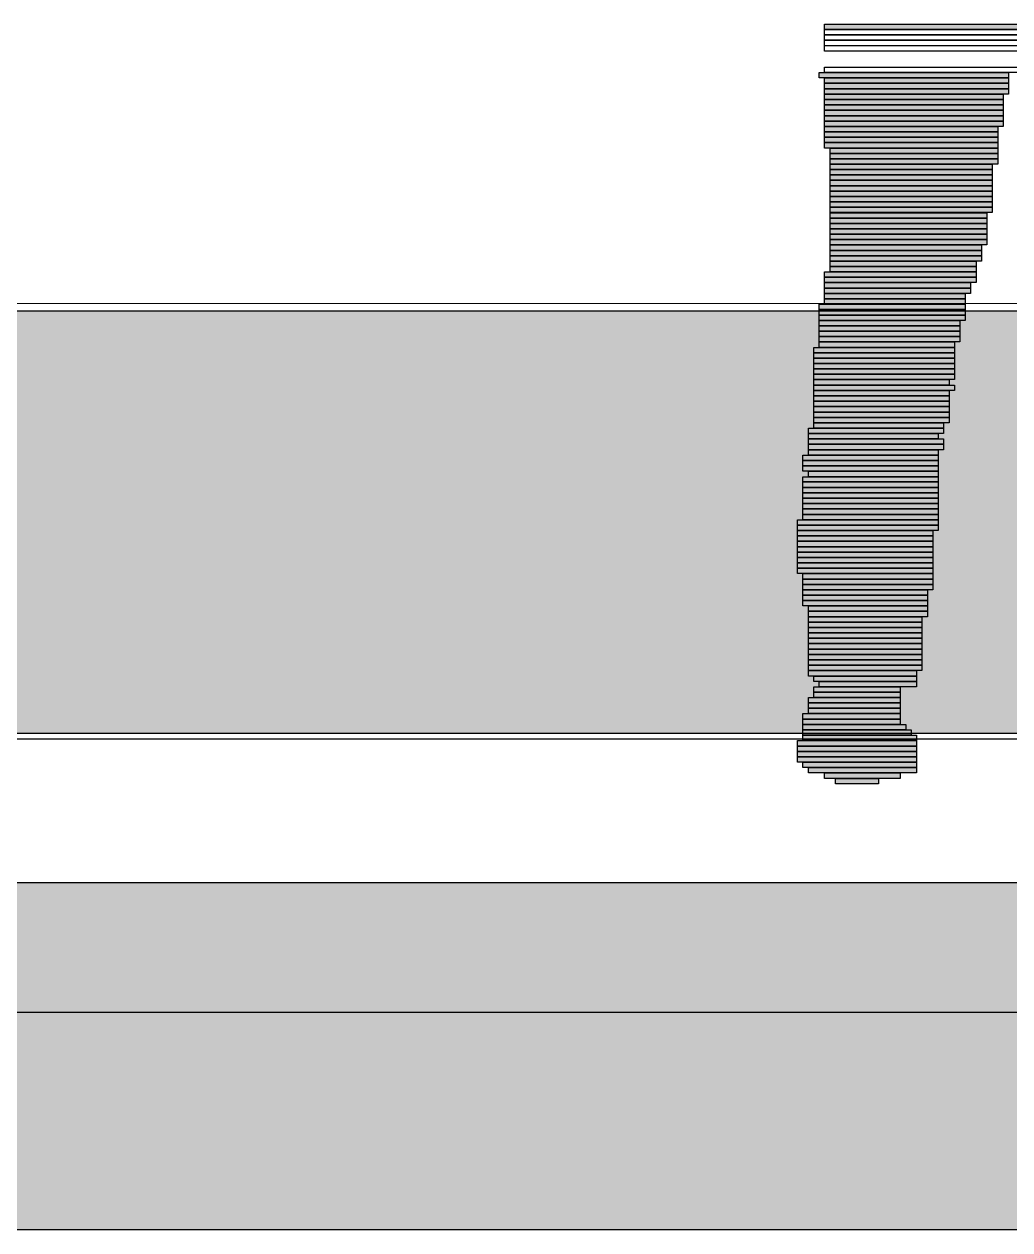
# Model space of a CAD drawing. Header units: millimetres. Extents: x 3716 to 41668, y 402 to 28530.
# Drawn here: x 19737 to 20884, y 3203 to 4606 of the extents above; entities that cross this region are included whole.
import ezdxf

# ---------------------------------------------------------------- set-up
doc = ezdxf.new("R2010")
doc.units = ezdxf.units.MM
doc.header["$LTSCALE"] = 50
for name, color, linetype in [('00_Wand_Bestand', 7, 'Continuous'), ('02_Grundstuecksgrenze', 8, 'Continuous'), ('05_Linien_stark', 7, 'Continuous'), ('06_Linien_fein', 3, 'Continuous')]:
    doc.layers.add(name, color=color, linetype=linetype)

msp = doc.modelspace()

# ---------------------------------------------------------------- hatches: boundary and pattern name
at = {"layer": '00_Wand_Bestand'}
for points in [[(20668.6, 4606.3), (21121.8, 4606.3), (21121.8, 4600), (20668.6, 4600)], [(20668.6, 4606.3), (21121.8, 4606.3), (21121.8, 4600), (20668.6, 4600)], [(20662.3, 4549.9), (20882.6, 4549.9), (20882.6, 4543.6), (20662.3, 4543.6)], [(20662.3, 4549.9), (20882.6, 4549.9), (20882.6, 4543.6), (20662.3, 4543.6)], [(20668.6, 4543.6), (20882.6, 4543.6), (20882.6, 4537.4), (20668.6, 4537.4)], [(20668.6, 4543.6), (20882.6, 4543.6), (20882.6, 4537.4), (20668.6, 4537.4)], [(20668.6, 4537.4), (20882.6, 4537.4), (20882.6, 4531.1), (20668.6, 4531.1)], [(20668.6, 4537.4), (20882.6, 4537.4), (20882.6, 4531.1), (20668.6, 4531.1)], [(20668.6, 4531.1), (20882.6, 4531.1), (20882.6, 4524.8), (20668.6, 4524.8)], [(20668.6, 4531.1), (20882.6, 4531.1), (20882.6, 4524.8), (20668.6, 4524.8)], [(20668.6, 4524.8), (20876.3, 4524.8), (20876.3, 4518.5), (20668.6, 4518.5)], [(20668.6, 4524.8), (20876.3, 4524.8), (20876.3, 4518.5), (20668.6, 4518.5)], [(20668.6, 4518.5), (20876.3, 4518.5), (20876.3, 4512.2), (20668.6, 4512.2)], [(20668.6, 4518.5), (20876.3, 4518.5), (20876.3, 4512.2), (20668.6, 4512.2)], [(20668.6, 4512.2), (20876.3, 4512.2), (20876.3, 4506), (20668.6, 4506)], [(20668.6, 4512.2), (20876.3, 4512.2), (20876.3, 4506), (20668.6, 4506)], [(20668.6, 4506), (20876.3, 4506), (20876.3, 4499.7), (20668.6, 4499.7)], [(20668.6, 4506), (20876.3, 4506), (20876.3, 4499.7), (20668.6, 4499.7)], [(20668.6, 4499.7), (20876.3, 4499.7), (20876.3, 4493.5), (20668.6, 4493.5)], [(20668.6, 4499.7), (20876.3, 4499.7), (20876.3, 4493.5), (20668.6, 4493.5)], [(20668.6, 4493.5), (20876.3, 4493.5), (20876.3, 4487.2), (20668.6, 4487.2)], [(20668.6, 4493.5), (20876.3, 4493.5), (20876.3, 4487.2), (20668.6, 4487.2)], [(20668.6, 4487.2), (20870, 4487.2), (20870, 4480.9), (20668.6, 4480.9)], [(20668.6, 4487.2), (20870, 4487.2), (20870, 4480.9), (20668.6, 4480.9)], [(20668.6, 4480.9), (20870, 4480.9), (20870, 4474.6), (20668.6, 4474.6)], [(20668.6, 4480.9), (20870, 4480.9), (20870, 4474.6), (20668.6, 4474.6)], [(20668.6, 4474.6), (20870, 4474.6), (20870, 4468.4), (20668.6, 4468.4)], [(20668.6, 4474.6), (20870, 4474.6), (20870, 4468.4), (20668.6, 4468.4)], [(20668.6, 4468.4), (20870, 4468.4), (20870, 4462.1), (20668.6, 4462.1)], [(20668.6, 4468.4), (20870, 4468.4), (20870, 4462.1), (20668.6, 4462.1)], [(20674.9, 4462.1), (20870, 4462.1), (20870, 4455.8), (20674.9, 4455.8)], [(20674.9, 4462.1), (20870, 4462.1), (20870, 4455.8), (20674.9, 4455.8)], [(20674.9, 4455.8), (20870, 4455.8), (20870, 4449.5), (20674.9, 4449.5)], [(20674.9, 4455.8), (20870, 4455.8), (20870, 4449.5), (20674.9, 4449.5)], [(20674.9, 4449.6), (20870, 4449.6), (20870, 4443.3), (20674.9, 4443.3)], [(20674.9, 4449.6), (20870, 4449.6), (20870, 4443.3), (20674.9, 4443.3)], [(20674.9, 4443.3), (20863.7, 4443.3), (20863.7, 4437), (20674.9, 4437)], [(20674.9, 4443.3), (20863.7, 4443.3), (20863.7, 4437), (20674.9, 4437)], [(20674.9, 4437), (20863.7, 4437), (20863.7, 4430.7), (20674.9, 4430.7)], [(20674.9, 4437), (20863.7, 4437), (20863.7, 4430.7), (20674.9, 4430.7)], [(20674.9, 4430.8), (20863.7, 4430.8), (20863.7, 4424.5), (20674.9, 4424.5)], [(20674.9, 4430.8), (20863.7, 4430.8), (20863.7, 4424.5), (20674.9, 4424.5)], [(20674.9, 4424.5), (20863.7, 4424.5), (20863.7, 4418.2), (20674.9, 4418.2)], [(20674.9, 4424.5), (20863.7, 4424.5), (20863.7, 4418.2), (20674.9, 4418.2)], [(20674.9, 4418.2), (20863.7, 4418.2), (20863.7, 4411.9), (20674.9, 4411.9)], [(20674.9, 4418.2), (20863.7, 4418.2), (20863.7, 4411.9), (20674.9, 4411.9)], [(20674.9, 4411.9), (20863.7, 4411.9), (20863.7, 4405.7), (20674.9, 4405.7)], [(20674.9, 4411.9), (20863.7, 4411.9), (20863.7, 4405.7), (20674.9, 4405.7)], [(20674.9, 4405.7), (20863.7, 4405.7), (20863.7, 4399.4), (20674.9, 4399.4)], [(20674.9, 4405.7), (20863.7, 4405.7), (20863.7, 4399.4), (20674.9, 4399.4)], [(20674.9, 4399.4), (20863.7, 4399.4), (20863.7, 4393.1), (20674.9, 4393.1)], [(20674.9, 4399.4), (20863.7, 4399.4), (20863.7, 4393.1), (20674.9, 4393.1)], [(20674.9, 4393.1), (20863.7, 4393.1), (20863.7, 4386.9), (20674.9, 4386.9)], [(20674.9, 4393.1), (20863.7, 4393.1), (20863.7, 4386.9), (20674.9, 4386.9)], [(20674.9, 4386.8), (20857.4, 4386.8), (20857.4, 4380.6), (20674.9, 4380.6)], [(20674.9, 4386.8), (20857.4, 4386.8), (20857.4, 4380.6), (20674.9, 4380.6)], [(20674.9, 4380.6), (20857.4, 4380.6), (20857.4, 4374.3), (20674.9, 4374.3)], [(20674.9, 4380.6), (20857.4, 4380.6), (20857.4, 4374.3), (20674.9, 4374.3)], [(20674.9, 4374.3), (20857.4, 4374.3), (20857.4, 4368.1), (20674.9, 4368.1)], [(20674.9, 4374.3), (20857.4, 4374.3), (20857.4, 4368.1), (20674.9, 4368.1)], [(20674.9, 4368.1), (20857.4, 4368.1), (20857.4, 4361.8), (20674.9, 4361.8)], [(20674.9, 4368.1), (20857.4, 4368.1), (20857.4, 4361.8), (20674.9, 4361.8)], [(20674.9, 4361.8), (20857.4, 4361.8), (20857.4, 4355.5), (20674.9, 4355.5)], [(20674.9, 4361.8), (20857.4, 4361.8), (20857.4, 4355.5), (20674.9, 4355.5)], [(20674.9, 4355.5), (20857.4, 4355.5), (20857.4, 4349.3), (20674.9, 4349.3)], [(20674.9, 4355.5), (20857.4, 4355.5), (20857.4, 4349.3), (20674.9, 4349.3)], [(20674.9, 4349.3), (20851.1, 4349.3), (20851.1, 4343), (20674.9, 4343)], [(20674.9, 4349.3), (20851.1, 4349.3), (20851.1, 4343), (20674.9, 4343)], [(20674.9, 4342.9), (20851.1, 4342.9), (20851.1, 4336.7), (20674.9, 4336.7)], [(20674.9, 4342.9), (20851.1, 4342.9), (20851.1, 4336.7), (20674.9, 4336.7)], [(20674.9, 4336.7), (20851.1, 4336.7), (20851.1, 4330.4), (20674.9, 4330.4)], [(20674.9, 4336.7), (20851.1, 4336.7), (20851.1, 4330.4), (20674.9, 4330.4)], [(20674.9, 4330.4), (20844.8, 4330.4), (20844.8, 4324.2), (20674.9, 4324.2)], [(20674.9, 4330.4), (20844.8, 4330.4), (20844.8, 4324.2), (20674.9, 4324.2)], [(20674.9, 4324.2), (20844.8, 4324.2), (20844.8, 4317.9), (20674.9, 4317.9)], [(20674.9, 4324.2), (20844.8, 4324.2), (20844.8, 4317.9), (20674.9, 4317.9)], [(20668.6, 4317.9), (20844.8, 4317.9), (20844.8, 4311.6), (20668.6, 4311.6)], [(20668.6, 4317.9), (20844.8, 4317.9), (20844.8, 4311.6), (20668.6, 4311.6)], [(20668.6, 4311.6), (20844.8, 4311.6), (20844.8, 4305.4), (20668.6, 4305.4)], [(20668.6, 4311.6), (20844.8, 4311.6), (20844.8, 4305.4), (20668.6, 4305.4)], [(20668.6, 4305.4), (20838.5, 4305.4), (20838.5, 4299.1), (20668.6, 4299.1)], [(20668.6, 4305.4), (20838.5, 4305.4), (20838.5, 4299.1), (20668.6, 4299.1)], [(20668.6, 4299.1), (20838.5, 4299.1), (20838.5, 4292.8), (20668.6, 4292.8)], [(20668.6, 4299.1), (20838.5, 4299.1), (20838.5, 4292.8), (20668.6, 4292.8)], [(20662.3, 4280.3), (20832.2, 4280.3), (20832.2, 4274), (20662.3, 4274)], [(20662.3, 4280.3), (20832.2, 4280.3), (20832.2, 4274), (20662.3, 4274)], [(20668.6, 4292.8), (20832.2, 4292.8), (20832.2, 4286.5), (20668.6, 4286.5)], [(20668.6, 4292.8), (20832.2, 4292.8), (20832.2, 4286.5), (20668.6, 4286.5)], [(20668.6, 4286.5), (20832.2, 4286.5), (20832.2, 4280.3), (20668.6, 4280.3)], [(20668.6, 4286.5), (20832.2, 4286.5), (20832.2, 4280.3), (20668.6, 4280.3)], [(20662.3, 4274), (20832.2, 4274), (20832.2, 4267.7), (20662.3, 4267.7)], [(20662.3, 4274), (20832.2, 4274), (20832.2, 4267.7), (20662.3, 4267.7)], [(20662.3, 4267.7), (20832.2, 4267.7), (20832.2, 4261.5), (20662.3, 4261.5)], [(20662.3, 4267.7), (20832.2, 4267.7), (20832.2, 4261.5), (20662.3, 4261.5)], [(20662.3, 4261.5), (20826, 4261.5), (20826, 4255.2), (20662.3, 4255.2)], [(20662.3, 4261.5), (20826, 4261.5), (20826, 4255.2), (20662.3, 4255.2)], [(20662.3, 4255.2), (20826, 4255.2), (20826, 4248.9), (20662.3, 4248.9)], [(20662.3, 4255.2), (20826, 4255.2), (20826, 4248.9), (20662.3, 4248.9)], [(20662.3, 4248.9), (20826, 4248.9), (20826, 4242.6), (20662.3, 4242.6)], [(20662.3, 4248.9), (20826, 4248.9), (20826, 4242.6), (20662.3, 4242.6)], [(20662.3, 4242.7), (20826, 4242.7), (20826, 4236.4), (20662.3, 4236.4)], [(20662.3, 4242.7), (20826, 4242.7), (20826, 4236.4), (20662.3, 4236.4)], [(20656, 4230.1), (20819.6, 4230.1), (20819.6, 4223.8), (20656, 4223.8)], [(20656, 4230.1), (20819.6, 4230.1), (20819.6, 4223.8), (20656, 4223.8)], [(20662.3, 4236.4), (20819.6, 4236.4), (20819.6, 4230.1), (20662.3, 4230.1)], [(20662.3, 4236.4), (20819.6, 4236.4), (20819.6, 4230.1), (20662.3, 4230.1)], [(20656, 4223.8), (20819.6, 4223.8), (20819.6, 4217.6), (20656, 4217.6)], [(20656, 4223.8), (20819.6, 4223.8), (20819.6, 4217.6), (20656, 4217.6)], [(20656, 4217.6), (20819.6, 4217.6), (20819.6, 4211.3), (20656, 4211.3)], [(20656, 4217.6), (20819.6, 4217.6), (20819.6, 4211.3), (20656, 4211.3)], [(20656, 4211.3), (20819.6, 4211.3), (20819.6, 4205), (20656, 4205)], [(20656, 4211.3), (20819.6, 4211.3), (20819.6, 4205), (20656, 4205)], [(20656, 4205), (20819.6, 4205), (20819.6, 4198.8), (20656, 4198.8)], [(20656, 4205), (20819.6, 4205), (20819.6, 4198.8), (20656, 4198.8)], [(20656, 4198.8), (20819.6, 4198.8), (20819.6, 4192.5), (20656, 4192.5)], [(20656, 4198.8), (20819.6, 4198.8), (20819.6, 4192.5), (20656, 4192.5)], [(20656, 4192.5), (20813.4, 4192.5), (20813.4, 4186.2), (20656, 4186.2)], [(20656, 4192.5), (20813.4, 4192.5), (20813.4, 4186.2), (20656, 4186.2)], [(20656, 4186.2), (20819.6, 4186.2), (20819.6, 4180), (20656, 4180)], [(20656, 4186.2), (20819.6, 4186.2), (20819.6, 4180), (20656, 4180)], [(20656, 4180), (20813.4, 4180), (20813.4, 4173.7), (20656, 4173.7)], [(20656, 4180), (20813.4, 4180), (20813.4, 4173.7), (20656, 4173.7)], [(20656, 4173.7), (20813.4, 4173.7), (20813.4, 4167.4), (20656, 4167.4)], [(20656, 4173.7), (20813.4, 4173.7), (20813.4, 4167.4), (20656, 4167.4)], [(20656, 4167.4), (20813.4, 4167.4), (20813.4, 4161.2), (20656, 4161.2)], [(20656, 4167.4), (20813.4, 4167.4), (20813.4, 4161.2), (20656, 4161.2)], [(20656, 4161.1), (20813.4, 4161.1), (20813.4, 4154.8), (20656, 4154.8)], [(20656, 4161.1), (20813.4, 4161.1), (20813.4, 4154.8), (20656, 4154.8)], [(20656, 4154.8), (20813.4, 4154.8), (20813.4, 4148.6), (20656, 4148.6)], [(20656, 4154.8), (20813.4, 4154.8), (20813.4, 4148.6), (20656, 4148.6)], [(20656, 4148.6), (20813.4, 4148.6), (20813.4, 4142.3), (20656, 4142.3)], [(20656, 4148.6), (20813.4, 4148.6), (20813.4, 4142.3), (20656, 4142.3)], [(20656, 4142.3), (20807.1, 4142.3), (20807.1, 4136.1), (20656, 4136.1)], [(20656, 4142.3), (20807.1, 4142.3), (20807.1, 4136.1), (20656, 4136.1)], [(20649.7, 4136.1), (20807.1, 4136.1), (20807.1, 4129.8), (20649.7, 4129.8)], [(20649.7, 4136.1), (20807.1, 4136.1), (20807.1, 4129.8), (20649.7, 4129.8)], [(20649.7, 4129.8), (20800.8, 4129.8), (20800.8, 4123.5), (20649.7, 4123.5)], [(20649.7, 4129.8), (20800.8, 4129.8), (20800.8, 4123.5), (20649.7, 4123.5)], [(20649.7, 4123.5), (20807.1, 4123.5), (20807.1, 4117.3), (20649.7, 4117.3)], [(20649.7, 4123.5), (20807.1, 4123.5), (20807.1, 4117.3), (20649.7, 4117.3)], [(20649.7, 4117.3), (20807.1, 4117.3), (20807.1, 4111), (20649.7, 4111)], [(20649.7, 4117.3), (20807.1, 4117.3), (20807.1, 4111), (20649.7, 4111)], [(20643.4, 4104.7), (20800.8, 4104.7), (20800.8, 4098.4), (20643.4, 4098.4)], [(20643.4, 4104.7), (20800.8, 4104.7), (20800.8, 4098.4), (20643.4, 4098.4)], [(20643.4, 4098.4), (20800.8, 4098.4), (20800.8, 4092.2), (20643.4, 4092.2)], [(20643.4, 4098.4), (20800.8, 4098.4), (20800.8, 4092.2), (20643.4, 4092.2)], [(20649.7, 4111), (20800.8, 4111), (20800.8, 4104.7), (20649.7, 4104.7)], [(20649.7, 4111), (20800.8, 4111), (20800.8, 4104.7), (20649.7, 4104.7)], [(20643.4, 4092.2), (20800.8, 4092.2), (20800.8, 4085.9), (20643.4, 4085.9)], [(20643.4, 4092.2), (20800.8, 4092.2), (20800.8, 4085.9), (20643.4, 4085.9)], [(20649.7, 4085.9), (20800.8, 4085.9), (20800.8, 4079.6), (20649.7, 4079.6)], [(20649.7, 4085.9), (20800.8, 4085.9), (20800.8, 4079.6), (20649.7, 4079.6)], [(20643.4, 4079.6), (20800.8, 4079.6), (20800.8, 4073.4), (20643.4, 4073.4)], [(20643.4, 4079.6), (20800.8, 4079.6), (20800.8, 4073.4), (20643.4, 4073.4)], [(20643.4, 4073.4), (20800.8, 4073.4), (20800.8, 4067.1), (20643.4, 4067.1)], [(20643.4, 4073.4), (20800.8, 4073.4), (20800.8, 4067.1), (20643.4, 4067.1)], [(20643.4, 4067.1), (20800.8, 4067.1), (20800.8, 4060.8), (20643.4, 4060.8)], [(20643.4, 4067.1), (20800.8, 4067.1), (20800.8, 4060.8), (20643.4, 4060.8)], [(20643.4, 4060.8), (20800.8, 4060.8), (20800.8, 4054.5), (20643.4, 4054.5)], [(20643.4, 4060.8), (20800.8, 4060.8), (20800.8, 4054.5), (20643.4, 4054.5)], [(20643.4, 4054.6), (20800.8, 4054.6), (20800.8, 4048.3), (20643.4, 4048.3)], [(20643.4, 4054.6), (20800.8, 4054.6), (20800.8, 4048.3), (20643.4, 4048.3)], [(20643.4, 4048.3), (20800.8, 4048.3), (20800.8, 4042), (20643.4, 4042)], [(20643.4, 4048.3), (20800.8, 4048.3), (20800.8, 4042), (20643.4, 4042)], [(20643.4, 4042), (20800.8, 4042), (20800.8, 4035.7), (20643.4, 4035.7)], [(20643.4, 4042), (20800.8, 4042), (20800.8, 4035.7), (20643.4, 4035.7)], [(20637.1, 4029.5), (20800.8, 4029.5), (20800.8, 4023.2), (20637.1, 4023.2)], [(20637.1, 4029.5), (20800.8, 4029.5), (20800.8, 4023.2), (20637.1, 4023.2)], [(20643.4, 4035.7), (20800.8, 4035.7), (20800.8, 4029.5), (20643.4, 4029.5)], [(20643.4, 4035.7), (20800.8, 4035.7), (20800.8, 4029.5), (20643.4, 4029.5)], [(20637.1, 4023.2), (20800.8, 4023.2), (20800.8, 4016.9), (20637.1, 4016.9)], [(20637.1, 4023.2), (20800.8, 4023.2), (20800.8, 4016.9), (20637.1, 4016.9)], [(20637.1, 4016.9), (20794.4, 4016.9), (20794.4, 4010.7), (20637.1, 4010.7)], [(20637.1, 4016.9), (20794.4, 4016.9), (20794.4, 4010.7), (20637.1, 4010.7)], [(20637.1, 4010.7), (20794.4, 4010.7), (20794.4, 4004.4), (20637.1, 4004.4)], [(20637.1, 4010.7), (20794.4, 4010.7), (20794.4, 4004.4), (20637.1, 4004.4)], [(20637.1, 4004.4), (20794.4, 4004.4), (20794.4, 3998.1), (20637.1, 3998.1)], [(20637.1, 4004.4), (20794.4, 4004.4), (20794.4, 3998.1), (20637.1, 3998.1)], [(20637.1, 3998.1), (20794.4, 3998.1), (20794.4, 3991.9), (20637.1, 3991.9)], [(20637.1, 3998.1), (20794.4, 3998.1), (20794.4, 3991.9), (20637.1, 3991.9)], [(20637.1, 3991.9), (20794.4, 3991.9), (20794.4, 3985.6), (20637.1, 3985.6)], [(20637.1, 3991.9), (20794.4, 3991.9), (20794.4, 3985.6), (20637.1, 3985.6)], [(20637.1, 3985.6), (20794.4, 3985.6), (20794.4, 3979.3), (20637.1, 3979.3)], [(20637.1, 3985.6), (20794.4, 3985.6), (20794.4, 3979.3), (20637.1, 3979.3)], [(20637.1, 3979.3), (20794.4, 3979.3), (20794.4, 3973.1), (20637.1, 3973.1)], [(20637.1, 3979.3), (20794.4, 3979.3), (20794.4, 3973.1), (20637.1, 3973.1)], [(20637.1, 3973), (20794.4, 3973), (20794.4, 3966.8), (20637.1, 3966.8)], [(20637.1, 3973), (20794.4, 3973), (20794.4, 3966.8), (20637.1, 3966.8)], [(20643.4, 3966.8), (20794.4, 3966.8), (20794.4, 3960.5), (20643.4, 3960.5)], [(20643.4, 3966.8), (20794.4, 3966.8), (20794.4, 3960.5), (20643.4, 3960.5)], [(20643.4, 3960.5), (20794.4, 3960.5), (20794.4, 3954.2), (20643.4, 3954.2)], [(20643.4, 3960.5), (20794.4, 3960.5), (20794.4, 3954.2), (20643.4, 3954.2)], [(20643.4, 3954.2), (20794.4, 3954.2), (20794.4, 3948), (20643.4, 3948)], [(20643.4, 3954.2), (20794.4, 3954.2), (20794.4, 3948), (20643.4, 3948)], [(20643.4, 3948), (20788.2, 3948), (20788.2, 3941.7), (20643.4, 3941.7)], [(20643.4, 3948), (20788.2, 3948), (20788.2, 3941.7), (20643.4, 3941.7)], [(20643.4, 3941.7), (20788.2, 3941.7), (20788.2, 3935.4), (20643.4, 3935.4)], [(20643.4, 3941.7), (20788.2, 3941.7), (20788.2, 3935.4), (20643.4, 3935.4)], [(20643.4, 3935.5), (20788.2, 3935.5), (20788.2, 3929.2), (20643.4, 3929.2)], [(20643.4, 3935.5), (20788.2, 3935.5), (20788.2, 3929.2), (20643.4, 3929.2)], [(20649.7, 3929.1), (20788.2, 3929.1), (20788.2, 3922.9), (20649.7, 3922.9)], [(20649.7, 3929.1), (20788.2, 3929.1), (20788.2, 3922.9), (20649.7, 3922.9)], [(20649.7, 3922.9), (20788.2, 3922.9), (20788.2, 3916.6), (20649.7, 3916.6)], [(20649.7, 3922.9), (20788.2, 3922.9), (20788.2, 3916.6), (20649.7, 3916.6)], [(20649.7, 3916.6), (20781.9, 3916.6), (20781.9, 3910.3), (20649.7, 3910.3)], [(20649.7, 3916.6), (20781.9, 3916.6), (20781.9, 3910.3), (20649.7, 3910.3)], [(20649.7, 3910.3), (20781.9, 3910.3), (20781.9, 3904.1), (20649.7, 3904.1)], [(20649.7, 3910.3), (20781.9, 3910.3), (20781.9, 3904.1), (20649.7, 3904.1)], [(20649.7, 3904.1), (20781.9, 3904.1), (20781.9, 3897.8), (20649.7, 3897.8)], [(20649.7, 3904.1), (20781.9, 3904.1), (20781.9, 3897.8), (20649.7, 3897.8)], [(20649.7, 3897.8), (20781.9, 3897.8), (20781.9, 3891.5), (20649.7, 3891.5)], [(20649.7, 3897.8), (20781.9, 3897.8), (20781.9, 3891.5), (20649.7, 3891.5)], [(20649.7, 3891.5), (20781.9, 3891.5), (20781.9, 3885.3), (20649.7, 3885.3)], [(20649.7, 3891.5), (20781.9, 3891.5), (20781.9, 3885.3), (20649.7, 3885.3)], [(20649.7, 3885.3), (20781.9, 3885.3), (20781.9, 3879), (20649.7, 3879)], [(20649.7, 3885.3), (20781.9, 3885.3), (20781.9, 3879), (20649.7, 3879)], [(20649.7, 3879), (20781.9, 3879), (20781.9, 3872.7), (20649.7, 3872.7)], [(20649.7, 3879), (20781.9, 3879), (20781.9, 3872.7), (20649.7, 3872.7)], [(20649.7, 3872.7), (20781.9, 3872.7), (20781.9, 3866.4), (20649.7, 3866.4)], [(20649.7, 3872.7), (20781.9, 3872.7), (20781.9, 3866.4), (20649.7, 3866.4)], [(20649.7, 3866.4), (20781.9, 3866.4), (20781.9, 3860.2), (20649.7, 3860.2)], [(20649.7, 3866.4), (20781.9, 3866.4), (20781.9, 3860.2), (20649.7, 3860.2)], [(20649.7, 3860.2), (20781.9, 3860.2), (20781.9, 3853.9), (20649.7, 3853.9)], [(20649.7, 3860.2), (20781.9, 3860.2), (20781.9, 3853.9), (20649.7, 3853.9)], [(20649.7, 3853.9), (20775.6, 3853.9), (20775.6, 3847.6), (20649.7, 3847.6)], [(20649.7, 3853.9), (20775.6, 3853.9), (20775.6, 3847.6), (20649.7, 3847.6)], [(20656, 3847.6), (20775.6, 3847.6), (20775.6, 3841.4), (20656, 3841.4)], [(20656, 3847.6), (20775.6, 3847.6), (20775.6, 3841.4), (20656, 3841.4)], [(20656, 3835.1), (20756.7, 3835.1), (20756.7, 3828.8), (20656, 3828.8)], [(20656, 3835.1), (20756.7, 3835.1), (20756.7, 3828.8), (20656, 3828.8)], [(20662.3, 3841.4), (20775.6, 3841.4), (20775.6, 3835.1), (20662.3, 3835.1)], [(20662.3, 3841.4), (20775.6, 3841.4), (20775.6, 3835.1), (20662.3, 3835.1)], [(20649.7, 3822.6), (20756.7, 3822.6), (20756.7, 3816.3), (20649.7, 3816.3)], [(20649.7, 3822.6), (20756.7, 3822.6), (20756.7, 3816.3), (20649.7, 3816.3)], [(20656, 3828.8), (20756.7, 3828.8), (20756.7, 3822.6), (20656, 3822.6)], [(20656, 3828.8), (20756.7, 3828.8), (20756.7, 3822.6), (20656, 3822.6)], [(20643.4, 3803.8), (20756.7, 3803.8), (20756.7, 3797.5), (20643.4, 3797.5)], [(20643.4, 3803.8), (20756.7, 3803.8), (20756.7, 3797.5), (20643.4, 3797.5)], [(20649.7, 3816.3), (20756.7, 3816.3), (20756.7, 3810), (20649.7, 3810)], [(20649.7, 3816.3), (20756.7, 3816.3), (20756.7, 3810), (20649.7, 3810)], [(20649.7, 3810), (20756.7, 3810), (20756.7, 3803.8), (20649.7, 3803.8)], [(20649.7, 3810), (20756.7, 3810), (20756.7, 3803.8), (20649.7, 3803.8)], [(20643.4, 3797.5), (20756.7, 3797.5), (20756.7, 3791.2), (20643.4, 3791.2)], [(20643.4, 3797.5), (20756.7, 3797.5), (20756.7, 3791.2), (20643.4, 3791.2)], [(20643.4, 3791.2), (20763, 3791.2), (20763, 3784.9), (20643.4, 3784.9)], [(20643.4, 3791.2), (20763, 3791.2), (20763, 3784.9), (20643.4, 3784.9)], [(20643.4, 3784.9), (20769.3, 3784.9), (20769.3, 3778.7), (20643.4, 3778.7)], [(20643.4, 3784.9), (20769.3, 3784.9), (20769.3, 3778.7), (20643.4, 3778.7)], [(20643.4, 3778.7), (20775.6, 3778.7), (20775.6, 3772.4), (20643.4, 3772.4)], [(20643.4, 3778.7), (20775.6, 3778.7), (20775.6, 3772.4), (20643.4, 3772.4)], [(20637.1, 3772.4), (20775.6, 3772.4), (20775.6, 3766.1), (20637.1, 3766.1)], [(20637.1, 3772.4), (20775.6, 3772.4), (20775.6, 3766.1), (20637.1, 3766.1)], [(20637.1, 3766.1), (20775.6, 3766.1), (20775.6, 3759.9), (20637.1, 3759.9)], [(20637.1, 3766.1), (20775.6, 3766.1), (20775.6, 3759.9), (20637.1, 3759.9)], [(20637.1, 3759.9), (20775.6, 3759.9), (20775.6, 3753.6), (20637.1, 3753.6)], [(20637.1, 3759.9), (20775.6, 3759.9), (20775.6, 3753.6), (20637.1, 3753.6)], [(20637.1, 3753.6), (20775.6, 3753.6), (20775.6, 3747.3), (20637.1, 3747.3)], [(20637.1, 3753.6), (20775.6, 3753.6), (20775.6, 3747.3), (20637.1, 3747.3)], [(20643.4, 3747.3), (20775.6, 3747.3), (20775.6, 3741), (20643.4, 3741)], [(20643.4, 3747.3), (20775.6, 3747.3), (20775.6, 3741), (20643.4, 3741)], [(20649.7, 3741), (20775.6, 3741), (20775.6, 3734.8), (20649.7, 3734.8)], [(20649.7, 3741), (20775.6, 3741), (20775.6, 3734.8), (20649.7, 3734.8)], [(20668.6, 3734.8), (20756.7, 3734.8), (20756.7, 3728.5), (20668.6, 3728.5)], [(20668.6, 3734.8), (20756.7, 3734.8), (20756.7, 3728.5), (20668.6, 3728.5)], [(20681.1, 3728.5), (20731.5, 3728.5), (20731.5, 3722.2), (20681.1, 3722.2)], [(20681.1, 3728.5), (20731.5, 3728.5), (20731.5, 3722.2), (20681.1, 3722.2)]]:
    msp.add_hatch(color=7, dxfattribs=at).paths.add_polyline_path(points)
at = {"layer": '02_Grundstuecksgrenze', "transparency": 33554477}
msp.add_hatch(color=7, dxfattribs=at).paths.add_polyline_path([(16038.4, 4272.5), (26385, 4272.5), (26385, 3780.7), (16038.4, 3780.7)])
at = {"layer": '02_Grundstuecksgrenze', "transparency": 33554585}
msp.add_hatch(color=7, dxfattribs=at).paths.add_polyline_path([(16056.3, 4272.5), (26385.6, 4272.5), (26385.6, 3780.7), (16056.3, 3780.7)])
at = {"layer": '02_Grundstuecksgrenze'}
for points in [[(3749.3, 3607.1), (33318.5, 3607.1), (33318.5, 3203), (3749.3, 3203)], [(3749.3, 3607.1), (33750.8, 3607.1), (33750.8, 3203), (3749.3, 3203)]]:
    msp.add_hatch(color=7, dxfattribs=at).paths.add_polyline_path(points)

# ---------------------------------------------------------------- linework, layer by layer
at = {"layer": '00_Wand_Bestand'}
for points in [[(20668.6, 4606.3), (21121.8, 4606.3), (21121.8, 4600), (20668.6, 4600)], [(20668.6, 4606.3), (21121.8, 4606.3), (21121.8, 4600), (20668.6, 4600)], [(20662.3, 4549.9), (20882.6, 4549.9), (20882.6, 4543.6), (20662.3, 4543.6)], [(20662.3, 4549.9), (20882.6, 4549.9), (20882.6, 4543.6), (20662.3, 4543.6)], [(20668.6, 4543.6), (20882.6, 4543.6), (20882.6, 4537.4), (20668.6, 4537.4)], [(20668.6, 4543.6), (20882.6, 4543.6), (20882.6, 4537.4), (20668.6, 4537.4)], [(20668.6, 4537.4), (20882.6, 4537.4), (20882.6, 4531.1), (20668.6, 4531.1)], [(20668.6, 4537.4), (20882.6, 4537.4), (20882.6, 4531.1), (20668.6, 4531.1)], [(20668.6, 4531.1), (20882.6, 4531.1), (20882.6, 4524.8), (20668.6, 4524.8)], [(20668.6, 4531.1), (20882.6, 4531.1), (20882.6, 4524.8), (20668.6, 4524.8)], [(20668.6, 4524.8), (20876.3, 4524.8), (20876.3, 4518.5), (20668.6, 4518.5)], [(20668.6, 4524.8), (20876.3, 4524.8), (20876.3, 4518.5), (20668.6, 4518.5)], [(20668.6, 4518.5), (20876.3, 4518.5), (20876.3, 4512.2), (20668.6, 4512.2)], [(20668.6, 4518.5), (20876.3, 4518.5), (20876.3, 4512.2), (20668.6, 4512.2)], [(20668.6, 4512.2), (20876.3, 4512.2), (20876.3, 4506), (20668.6, 4506)], [(20668.6, 4512.2), (20876.3, 4512.2), (20876.3, 4506), (20668.6, 4506)], [(20668.6, 4506), (20876.3, 4506), (20876.3, 4499.7), (20668.6, 4499.7)], [(20668.6, 4506), (20876.3, 4506), (20876.3, 4499.7), (20668.6, 4499.7)], [(20668.6, 4499.7), (20876.3, 4499.7), (20876.3, 4493.5), (20668.6, 4493.5)], [(20668.6, 4499.7), (20876.3, 4499.7), (20876.3, 4493.5), (20668.6, 4493.5)], [(20668.6, 4493.5), (20876.3, 4493.5), (20876.3, 4487.2), (20668.6, 4487.2)], [(20668.6, 4493.5), (20876.3, 4493.5), (20876.3, 4487.2), (20668.6, 4487.2)], [(20668.6, 4487.2), (20870, 4487.2), (20870, 4480.9), (20668.6, 4480.9)], [(20668.6, 4487.2), (20870, 4487.2), (20870, 4480.9), (20668.6, 4480.9)], [(20668.6, 4480.9), (20870, 4480.9), (20870, 4474.6), (20668.6, 4474.6)], [(20668.6, 4480.9), (20870, 4480.9), (20870, 4474.6), (20668.6, 4474.6)], [(20668.6, 4474.6), (20870, 4474.6), (20870, 4468.4), (20668.6, 4468.4)], [(20668.6, 4474.6), (20870, 4474.6), (20870, 4468.4), (20668.6, 4468.4)], [(20668.6, 4468.4), (20870, 4468.4), (20870, 4462.1), (20668.6, 4462.1)], [(20668.6, 4468.4), (20870, 4468.4), (20870, 4462.1), (20668.6, 4462.1)], [(20674.9, 4462.1), (20870, 4462.1), (20870, 4455.8), (20674.9, 4455.8)], [(20674.9, 4462.1), (20870, 4462.1), (20870, 4455.8), (20674.9, 4455.8)], [(20674.9, 4455.8), (20870, 4455.8), (20870, 4449.5), (20674.9, 4449.5)], [(20674.9, 4455.8), (20870, 4455.8), (20870, 4449.5), (20674.9, 4449.5)], [(20674.9, 4449.6), (20870, 4449.6), (20870, 4443.3), (20674.9, 4443.3)], [(20674.9, 4449.6), (20870, 4449.6), (20870, 4443.3), (20674.9, 4443.3)], [(20674.9, 4443.3), (20863.7, 4443.3), (20863.7, 4437), (20674.9, 4437)], [(20674.9, 4443.3), (20863.7, 4443.3), (20863.7, 4437), (20674.9, 4437)], [(20674.9, 4437), (20863.7, 4437), (20863.7, 4430.7), (20674.9, 4430.7)], [(20674.9, 4437), (20863.7, 4437), (20863.7, 4430.7), (20674.9, 4430.7)], [(20674.9, 4430.8), (20863.7, 4430.8), (20863.7, 4424.5), (20674.9, 4424.5)], [(20674.9, 4430.8), (20863.7, 4430.8), (20863.7, 4424.5), (20674.9, 4424.5)], [(20674.9, 4424.5), (20863.7, 4424.5), (20863.7, 4418.2), (20674.9, 4418.2)], [(20674.9, 4424.5), (20863.7, 4424.5), (20863.7, 4418.2), (20674.9, 4418.2)], [(20674.9, 4418.2), (20863.7, 4418.2), (20863.7, 4411.9), (20674.9, 4411.9)], [(20674.9, 4418.2), (20863.7, 4418.2), (20863.7, 4411.9), (20674.9, 4411.9)], [(20674.9, 4411.9), (20863.7, 4411.9), (20863.7, 4405.7), (20674.9, 4405.7)], [(20674.9, 4411.9), (20863.7, 4411.9), (20863.7, 4405.7), (20674.9, 4405.7)], [(20674.9, 4405.7), (20863.7, 4405.7), (20863.7, 4399.4), (20674.9, 4399.4)], [(20674.9, 4405.7), (20863.7, 4405.7), (20863.7, 4399.4), (20674.9, 4399.4)], [(20674.9, 4399.4), (20863.7, 4399.4), (20863.7, 4393.1), (20674.9, 4393.1)], [(20674.9, 4399.4), (20863.7, 4399.4), (20863.7, 4393.1), (20674.9, 4393.1)], [(20674.9, 4393.1), (20863.7, 4393.1), (20863.7, 4386.9), (20674.9, 4386.9)], [(20674.9, 4393.1), (20863.7, 4393.1), (20863.7, 4386.9), (20674.9, 4386.9)], [(20674.9, 4386.8), (20857.4, 4386.8), (20857.4, 4380.6), (20674.9, 4380.6)], [(20674.9, 4386.8), (20857.4, 4386.8), (20857.4, 4380.6), (20674.9, 4380.6)], [(20674.9, 4380.6), (20857.4, 4380.6), (20857.4, 4374.3), (20674.9, 4374.3)], [(20674.9, 4380.6), (20857.4, 4380.6), (20857.4, 4374.3), (20674.9, 4374.3)], [(20674.9, 4374.3), (20857.4, 4374.3), (20857.4, 4368.1), (20674.9, 4368.1)], [(20674.9, 4374.3), (20857.4, 4374.3), (20857.4, 4368.1), (20674.9, 4368.1)], [(20674.9, 4368.1), (20857.4, 4368.1), (20857.4, 4361.8), (20674.9, 4361.8)], [(20674.9, 4368.1), (20857.4, 4368.1), (20857.4, 4361.8), (20674.9, 4361.8)], [(20674.9, 4361.8), (20857.4, 4361.8), (20857.4, 4355.5), (20674.9, 4355.5)], [(20674.9, 4361.8), (20857.4, 4361.8), (20857.4, 4355.5), (20674.9, 4355.5)], [(20674.9, 4355.5), (20857.4, 4355.5), (20857.4, 4349.3), (20674.9, 4349.3)], [(20674.9, 4355.5), (20857.4, 4355.5), (20857.4, 4349.3), (20674.9, 4349.3)], [(20674.9, 4349.3), (20851.1, 4349.3), (20851.1, 4343), (20674.9, 4343)], [(20674.9, 4349.3), (20851.1, 4349.3), (20851.1, 4343), (20674.9, 4343)], [(20674.9, 4342.9), (20851.1, 4342.9), (20851.1, 4336.7), (20674.9, 4336.7)], [(20674.9, 4342.9), (20851.1, 4342.9), (20851.1, 4336.7), (20674.9, 4336.7)], [(20674.9, 4336.7), (20851.1, 4336.7), (20851.1, 4330.4), (20674.9, 4330.4)], [(20674.9, 4336.7), (20851.1, 4336.7), (20851.1, 4330.4), (20674.9, 4330.4)], [(20674.9, 4330.4), (20844.8, 4330.4), (20844.8, 4324.2), (20674.9, 4324.2)], [(20674.9, 4330.4), (20844.8, 4330.4), (20844.8, 4324.2), (20674.9, 4324.2)], [(20674.9, 4324.2), (20844.8, 4324.2), (20844.8, 4317.9), (20674.9, 4317.9)], [(20674.9, 4324.2), (20844.8, 4324.2), (20844.8, 4317.9), (20674.9, 4317.9)], [(20668.6, 4317.9), (20844.8, 4317.9), (20844.8, 4311.6), (20668.6, 4311.6)], [(20668.6, 4317.9), (20844.8, 4317.9), (20844.8, 4311.6), (20668.6, 4311.6)], [(20668.6, 4311.6), (20844.8, 4311.6), (20844.8, 4305.4), (20668.6, 4305.4)], [(20668.6, 4311.6), (20844.8, 4311.6), (20844.8, 4305.4), (20668.6, 4305.4)], [(20668.6, 4305.4), (20838.5, 4305.4), (20838.5, 4299.1), (20668.6, 4299.1)], [(20668.6, 4305.4), (20838.5, 4305.4), (20838.5, 4299.1), (20668.6, 4299.1)], [(20668.6, 4299.1), (20838.5, 4299.1), (20838.5, 4292.8), (20668.6, 4292.8)], [(20668.6, 4299.1), (20838.5, 4299.1), (20838.5, 4292.8), (20668.6, 4292.8)], [(20662.3, 4280.3), (20832.2, 4280.3), (20832.2, 4274), (20662.3, 4274)], [(20662.3, 4280.3), (20832.2, 4280.3), (20832.2, 4274), (20662.3, 4274)], [(20668.6, 4292.8), (20832.2, 4292.8), (20832.2, 4286.5), (20668.6, 4286.5)], [(20668.6, 4292.8), (20832.2, 4292.8), (20832.2, 4286.5), (20668.6, 4286.5)], [(20668.6, 4286.5), (20832.2, 4286.5), (20832.2, 4280.3), (20668.6, 4280.3)], [(20668.6, 4286.5), (20832.2, 4286.5), (20832.2, 4280.3), (20668.6, 4280.3)], [(20662.3, 4274), (20832.2, 4274), (20832.2, 4267.7), (20662.3, 4267.7)], [(20662.3, 4274), (20832.2, 4274), (20832.2, 4267.7), (20662.3, 4267.7)], [(20662.3, 4267.7), (20832.2, 4267.7), (20832.2, 4261.5), (20662.3, 4261.5)], [(20662.3, 4267.7), (20832.2, 4267.7), (20832.2, 4261.5), (20662.3, 4261.5)], [(20662.3, 4261.5), (20826, 4261.5), (20826, 4255.2), (20662.3, 4255.2)], [(20662.3, 4261.5), (20826, 4261.5), (20826, 4255.2), (20662.3, 4255.2)], [(20662.3, 4255.2), (20826, 4255.2), (20826, 4248.9), (20662.3, 4248.9)], [(20662.3, 4255.2), (20826, 4255.2), (20826, 4248.9), (20662.3, 4248.9)], [(20662.3, 4248.9), (20826, 4248.9), (20826, 4242.6), (20662.3, 4242.6)], [(20662.3, 4248.9), (20826, 4248.9), (20826, 4242.6), (20662.3, 4242.6)], [(20662.3, 4242.7), (20826, 4242.7), (20826, 4236.4), (20662.3, 4236.4)], [(20662.3, 4242.7), (20826, 4242.7), (20826, 4236.4), (20662.3, 4236.4)], [(20656, 4230.1), (20819.6, 4230.1), (20819.6, 4223.8), (20656, 4223.8)], [(20656, 4230.1), (20819.6, 4230.1), (20819.6, 4223.8), (20656, 4223.8)], [(20662.3, 4236.4), (20819.6, 4236.4), (20819.6, 4230.1), (20662.3, 4230.1)], [(20662.3, 4236.4), (20819.6, 4236.4), (20819.6, 4230.1), (20662.3, 4230.1)], [(20656, 4223.8), (20819.6, 4223.8), (20819.6, 4217.6), (20656, 4217.6)], [(20656, 4223.8), (20819.6, 4223.8), (20819.6, 4217.6), (20656, 4217.6)], [(20656, 4217.6), (20819.6, 4217.6), (20819.6, 4211.3), (20656, 4211.3)], [(20656, 4217.6), (20819.6, 4217.6), (20819.6, 4211.3), (20656, 4211.3)], [(20656, 4211.3), (20819.6, 4211.3), (20819.6, 4205), (20656, 4205)], [(20656, 4211.3), (20819.6, 4211.3), (20819.6, 4205), (20656, 4205)], [(20656, 4205), (20819.6, 4205), (20819.6, 4198.8), (20656, 4198.8)], [(20656, 4205), (20819.6, 4205), (20819.6, 4198.8), (20656, 4198.8)], [(20656, 4198.8), (20819.6, 4198.8), (20819.6, 4192.5), (20656, 4192.5)], [(20656, 4198.8), (20819.6, 4198.8), (20819.6, 4192.5), (20656, 4192.5)], [(20656, 4192.5), (20813.4, 4192.5), (20813.4, 4186.2), (20656, 4186.2)], [(20656, 4192.5), (20813.4, 4192.5), (20813.4, 4186.2), (20656, 4186.2)], [(20656, 4186.2), (20819.6, 4186.2), (20819.6, 4180), (20656, 4180)], [(20656, 4186.2), (20819.6, 4186.2), (20819.6, 4180), (20656, 4180)], [(20656, 4180), (20813.4, 4180), (20813.4, 4173.7), (20656, 4173.7)], [(20656, 4180), (20813.4, 4180), (20813.4, 4173.7), (20656, 4173.7)], [(20656, 4173.7), (20813.4, 4173.7), (20813.4, 4167.4), (20656, 4167.4)], [(20656, 4173.7), (20813.4, 4173.7), (20813.4, 4167.4), (20656, 4167.4)], [(20656, 4167.4), (20813.4, 4167.4), (20813.4, 4161.2), (20656, 4161.2)], [(20656, 4167.4), (20813.4, 4167.4), (20813.4, 4161.2), (20656, 4161.2)], [(20656, 4161.1), (20813.4, 4161.1), (20813.4, 4154.8), (20656, 4154.8)], [(20656, 4161.1), (20813.4, 4161.1), (20813.4, 4154.8), (20656, 4154.8)], [(20656, 4154.8), (20813.4, 4154.8), (20813.4, 4148.6), (20656, 4148.6)], [(20656, 4154.8), (20813.4, 4154.8), (20813.4, 4148.6), (20656, 4148.6)], [(20656, 4148.6), (20813.4, 4148.6), (20813.4, 4142.3), (20656, 4142.3)], [(20656, 4148.6), (20813.4, 4148.6), (20813.4, 4142.3), (20656, 4142.3)], [(20656, 4142.3), (20807.1, 4142.3), (20807.1, 4136.1), (20656, 4136.1)], [(20656, 4142.3), (20807.1, 4142.3), (20807.1, 4136.1), (20656, 4136.1)], [(20649.7, 4136.1), (20807.1, 4136.1), (20807.1, 4129.8), (20649.7, 4129.8)], [(20649.7, 4136.1), (20807.1, 4136.1), (20807.1, 4129.8), (20649.7, 4129.8)], [(20649.7, 4129.8), (20800.8, 4129.8), (20800.8, 4123.5), (20649.7, 4123.5)], [(20649.7, 4129.8), (20800.8, 4129.8), (20800.8, 4123.5), (20649.7, 4123.5)], [(20649.7, 4123.5), (20807.1, 4123.5), (20807.1, 4117.3), (20649.7, 4117.3)], [(20649.7, 4123.5), (20807.1, 4123.5), (20807.1, 4117.3), (20649.7, 4117.3)], [(20649.7, 4117.3), (20807.1, 4117.3), (20807.1, 4111), (20649.7, 4111)], [(20649.7, 4117.3), (20807.1, 4117.3), (20807.1, 4111), (20649.7, 4111)], [(20643.4, 4104.7), (20800.8, 4104.7), (20800.8, 4098.4), (20643.4, 4098.4)], [(20643.4, 4104.7), (20800.8, 4104.7), (20800.8, 4098.4), (20643.4, 4098.4)], [(20643.4, 4098.4), (20800.8, 4098.4), (20800.8, 4092.2), (20643.4, 4092.2)], [(20643.4, 4098.4), (20800.8, 4098.4), (20800.8, 4092.2), (20643.4, 4092.2)], [(20649.7, 4111), (20800.8, 4111), (20800.8, 4104.7), (20649.7, 4104.7)], [(20649.7, 4111), (20800.8, 4111), (20800.8, 4104.7), (20649.7, 4104.7)], [(20643.4, 4092.2), (20800.8, 4092.2), (20800.8, 4085.9), (20643.4, 4085.9)], [(20643.4, 4092.2), (20800.8, 4092.2), (20800.8, 4085.9), (20643.4, 4085.9)], [(20649.7, 4085.9), (20800.8, 4085.9), (20800.8, 4079.6), (20649.7, 4079.6)], [(20649.7, 4085.9), (20800.8, 4085.9), (20800.8, 4079.6), (20649.7, 4079.6)], [(20643.4, 4079.6), (20800.8, 4079.6), (20800.8, 4073.4), (20643.4, 4073.4)], [(20643.4, 4079.6), (20800.8, 4079.6), (20800.8, 4073.4), (20643.4, 4073.4)], [(20643.4, 4073.4), (20800.8, 4073.4), (20800.8, 4067.1), (20643.4, 4067.1)], [(20643.4, 4073.4), (20800.8, 4073.4), (20800.8, 4067.1), (20643.4, 4067.1)], [(20643.4, 4067.1), (20800.8, 4067.1), (20800.8, 4060.8), (20643.4, 4060.8)], [(20643.4, 4067.1), (20800.8, 4067.1), (20800.8, 4060.8), (20643.4, 4060.8)], [(20643.4, 4060.8), (20800.8, 4060.8), (20800.8, 4054.5), (20643.4, 4054.5)], [(20643.4, 4060.8), (20800.8, 4060.8), (20800.8, 4054.5), (20643.4, 4054.5)], [(20643.4, 4054.6), (20800.8, 4054.6), (20800.8, 4048.3), (20643.4, 4048.3)], [(20643.4, 4054.6), (20800.8, 4054.6), (20800.8, 4048.3), (20643.4, 4048.3)], [(20643.4, 4048.3), (20800.8, 4048.3), (20800.8, 4042), (20643.4, 4042)], [(20643.4, 4048.3), (20800.8, 4048.3), (20800.8, 4042), (20643.4, 4042)], [(20643.4, 4042), (20800.8, 4042), (20800.8, 4035.7), (20643.4, 4035.7)], [(20643.4, 4042), (20800.8, 4042), (20800.8, 4035.7), (20643.4, 4035.7)], [(20637.1, 4029.5), (20800.8, 4029.5), (20800.8, 4023.2), (20637.1, 4023.2)], [(20637.1, 4029.5), (20800.8, 4029.5), (20800.8, 4023.2), (20637.1, 4023.2)], [(20643.4, 4035.7), (20800.8, 4035.7), (20800.8, 4029.5), (20643.4, 4029.5)], [(20643.4, 4035.7), (20800.8, 4035.7), (20800.8, 4029.5), (20643.4, 4029.5)], [(20637.1, 4023.2), (20800.8, 4023.2), (20800.8, 4016.9), (20637.1, 4016.9)], [(20637.1, 4023.2), (20800.8, 4023.2), (20800.8, 4016.9), (20637.1, 4016.9)], [(20637.1, 4016.9), (20794.4, 4016.9), (20794.4, 4010.7), (20637.1, 4010.7)], [(20637.1, 4016.9), (20794.4, 4016.9), (20794.4, 4010.7), (20637.1, 4010.7)], [(20637.1, 4010.7), (20794.4, 4010.7), (20794.4, 4004.4), (20637.1, 4004.4)], [(20637.1, 4010.7), (20794.4, 4010.7), (20794.4, 4004.4), (20637.1, 4004.4)], [(20637.1, 4004.4), (20794.4, 4004.4), (20794.4, 3998.1), (20637.1, 3998.1)], [(20637.1, 4004.4), (20794.4, 4004.4), (20794.4, 3998.1), (20637.1, 3998.1)], [(20637.1, 3998.1), (20794.4, 3998.1), (20794.4, 3991.9), (20637.1, 3991.9)], [(20637.1, 3998.1), (20794.4, 3998.1), (20794.4, 3991.9), (20637.1, 3991.9)], [(20637.1, 3991.9), (20794.4, 3991.9), (20794.4, 3985.6), (20637.1, 3985.6)], [(20637.1, 3991.9), (20794.4, 3991.9), (20794.4, 3985.6), (20637.1, 3985.6)], [(20637.1, 3985.6), (20794.4, 3985.6), (20794.4, 3979.3), (20637.1, 3979.3)], [(20637.1, 3985.6), (20794.4, 3985.6), (20794.4, 3979.3), (20637.1, 3979.3)], [(20637.1, 3979.3), (20794.4, 3979.3), (20794.4, 3973.1), (20637.1, 3973.1)], [(20637.1, 3979.3), (20794.4, 3979.3), (20794.4, 3973.1), (20637.1, 3973.1)], [(20637.1, 3973), (20794.4, 3973), (20794.4, 3966.8), (20637.1, 3966.8)], [(20637.1, 3973), (20794.4, 3973), (20794.4, 3966.8), (20637.1, 3966.8)], [(20643.4, 3966.8), (20794.4, 3966.8), (20794.4, 3960.5), (20643.4, 3960.5)], [(20643.4, 3966.8), (20794.4, 3966.8), (20794.4, 3960.5), (20643.4, 3960.5)], [(20643.4, 3960.5), (20794.4, 3960.5), (20794.4, 3954.2), (20643.4, 3954.2)], [(20643.4, 3960.5), (20794.4, 3960.5), (20794.4, 3954.2), (20643.4, 3954.2)], [(20643.4, 3954.2), (20794.4, 3954.2), (20794.4, 3948), (20643.4, 3948)], [(20643.4, 3954.2), (20794.4, 3954.2), (20794.4, 3948), (20643.4, 3948)], [(20643.4, 3948), (20788.2, 3948), (20788.2, 3941.7), (20643.4, 3941.7)], [(20643.4, 3948), (20788.2, 3948), (20788.2, 3941.7), (20643.4, 3941.7)], [(20643.4, 3941.7), (20788.2, 3941.7), (20788.2, 3935.4), (20643.4, 3935.4)], [(20643.4, 3941.7), (20788.2, 3941.7), (20788.2, 3935.4), (20643.4, 3935.4)], [(20643.4, 3935.5), (20788.2, 3935.5), (20788.2, 3929.2), (20643.4, 3929.2)], [(20643.4, 3935.5), (20788.2, 3935.5), (20788.2, 3929.2), (20643.4, 3929.2)], [(20649.7, 3929.1), (20788.2, 3929.1), (20788.2, 3922.9), (20649.7, 3922.9)], [(20649.7, 3929.1), (20788.2, 3929.1), (20788.2, 3922.9), (20649.7, 3922.9)], [(20649.7, 3922.9), (20788.2, 3922.9), (20788.2, 3916.6), (20649.7, 3916.6)], [(20649.7, 3922.9), (20788.2, 3922.9), (20788.2, 3916.6), (20649.7, 3916.6)], [(20649.7, 3916.6), (20781.9, 3916.6), (20781.9, 3910.3), (20649.7, 3910.3)], [(20649.7, 3916.6), (20781.9, 3916.6), (20781.9, 3910.3), (20649.7, 3910.3)], [(20649.7, 3910.3), (20781.9, 3910.3), (20781.9, 3904.1), (20649.7, 3904.1)], [(20649.7, 3910.3), (20781.9, 3910.3), (20781.9, 3904.1), (20649.7, 3904.1)], [(20649.7, 3904.1), (20781.9, 3904.1), (20781.9, 3897.8), (20649.7, 3897.8)], [(20649.7, 3904.1), (20781.9, 3904.1), (20781.9, 3897.8), (20649.7, 3897.8)], [(20649.7, 3897.8), (20781.9, 3897.8), (20781.9, 3891.5), (20649.7, 3891.5)], [(20649.7, 3897.8), (20781.9, 3897.8), (20781.9, 3891.5), (20649.7, 3891.5)], [(20649.7, 3891.5), (20781.9, 3891.5), (20781.9, 3885.3), (20649.7, 3885.3)], [(20649.7, 3891.5), (20781.9, 3891.5), (20781.9, 3885.3), (20649.7, 3885.3)], [(20649.7, 3885.3), (20781.9, 3885.3), (20781.9, 3879), (20649.7, 3879)], [(20649.7, 3885.3), (20781.9, 3885.3), (20781.9, 3879), (20649.7, 3879)], [(20649.7, 3879), (20781.9, 3879), (20781.9, 3872.7), (20649.7, 3872.7)], [(20649.7, 3879), (20781.9, 3879), (20781.9, 3872.7), (20649.7, 3872.7)], [(20649.7, 3872.7), (20781.9, 3872.7), (20781.9, 3866.4), (20649.7, 3866.4)], [(20649.7, 3872.7), (20781.9, 3872.7), (20781.9, 3866.4), (20649.7, 3866.4)], [(20649.7, 3866.4), (20781.9, 3866.4), (20781.9, 3860.2), (20649.7, 3860.2)], [(20649.7, 3866.4), (20781.9, 3866.4), (20781.9, 3860.2), (20649.7, 3860.2)], [(20649.7, 3860.2), (20781.9, 3860.2), (20781.9, 3853.9), (20649.7, 3853.9)], [(20649.7, 3860.2), (20781.9, 3860.2), (20781.9, 3853.9), (20649.7, 3853.9)], [(20649.7, 3853.9), (20775.6, 3853.9), (20775.6, 3847.6), (20649.7, 3847.6)], [(20649.7, 3853.9), (20775.6, 3853.9), (20775.6, 3847.6), (20649.7, 3847.6)], [(20656, 3847.6), (20775.6, 3847.6), (20775.6, 3841.4), (20656, 3841.4)], [(20656, 3847.6), (20775.6, 3847.6), (20775.6, 3841.4), (20656, 3841.4)], [(20656, 3835.1), (20756.7, 3835.1), (20756.7, 3828.8), (20656, 3828.8)], [(20656, 3835.1), (20756.7, 3835.1), (20756.7, 3828.8), (20656, 3828.8)], [(20662.3, 3841.4), (20775.6, 3841.4), (20775.6, 3835.1), (20662.3, 3835.1)], [(20662.3, 3841.4), (20775.6, 3841.4), (20775.6, 3835.1), (20662.3, 3835.1)], [(20649.7, 3822.6), (20756.7, 3822.6), (20756.7, 3816.3), (20649.7, 3816.3)], [(20649.7, 3822.6), (20756.7, 3822.6), (20756.7, 3816.3), (20649.7, 3816.3)], [(20656, 3828.8), (20756.7, 3828.8), (20756.7, 3822.6), (20656, 3822.6)], [(20656, 3828.8), (20756.7, 3828.8), (20756.7, 3822.6), (20656, 3822.6)], [(20643.4, 3803.8), (20756.7, 3803.8), (20756.7, 3797.5), (20643.4, 3797.5)], [(20643.4, 3803.8), (20756.7, 3803.8), (20756.7, 3797.5), (20643.4, 3797.5)], [(20649.7, 3816.3), (20756.7, 3816.3), (20756.7, 3810), (20649.7, 3810)], [(20649.7, 3816.3), (20756.7, 3816.3), (20756.7, 3810), (20649.7, 3810)], [(20649.7, 3810), (20756.7, 3810), (20756.7, 3803.8), (20649.7, 3803.8)], [(20649.7, 3810), (20756.7, 3810), (20756.7, 3803.8), (20649.7, 3803.8)], [(20643.4, 3797.5), (20756.7, 3797.5), (20756.7, 3791.2), (20643.4, 3791.2)], [(20643.4, 3797.5), (20756.7, 3797.5), (20756.7, 3791.2), (20643.4, 3791.2)], [(20643.4, 3791.2), (20763, 3791.2), (20763, 3784.9), (20643.4, 3784.9)], [(20643.4, 3791.2), (20763, 3791.2), (20763, 3784.9), (20643.4, 3784.9)], [(20643.4, 3784.9), (20769.3, 3784.9), (20769.3, 3778.7), (20643.4, 3778.7)], [(20643.4, 3784.9), (20769.3, 3784.9), (20769.3, 3778.7), (20643.4, 3778.7)], [(20643.4, 3778.7), (20775.6, 3778.7), (20775.6, 3772.4), (20643.4, 3772.4)], [(20643.4, 3778.7), (20775.6, 3778.7), (20775.6, 3772.4), (20643.4, 3772.4)], [(20637.1, 3772.4), (20775.6, 3772.4), (20775.6, 3766.1), (20637.1, 3766.1)], [(20637.1, 3772.4), (20775.6, 3772.4), (20775.6, 3766.1), (20637.1, 3766.1)], [(20637.1, 3766.1), (20775.6, 3766.1), (20775.6, 3759.9), (20637.1, 3759.9)], [(20637.1, 3766.1), (20775.6, 3766.1), (20775.6, 3759.9), (20637.1, 3759.9)], [(20637.1, 3759.9), (20775.6, 3759.9), (20775.6, 3753.6), (20637.1, 3753.6)], [(20637.1, 3759.9), (20775.6, 3759.9), (20775.6, 3753.6), (20637.1, 3753.6)], [(20637.1, 3753.6), (20775.6, 3753.6), (20775.6, 3747.3), (20637.1, 3747.3)], [(20637.1, 3753.6), (20775.6, 3753.6), (20775.6, 3747.3), (20637.1, 3747.3)], [(20643.4, 3747.3), (20775.6, 3747.3), (20775.6, 3741), (20643.4, 3741)], [(20643.4, 3747.3), (20775.6, 3747.3), (20775.6, 3741), (20643.4, 3741)], [(20649.7, 3741), (20775.6, 3741), (20775.6, 3734.8), (20649.7, 3734.8)], [(20649.7, 3741), (20775.6, 3741), (20775.6, 3734.8), (20649.7, 3734.8)], [(20668.6, 3734.8), (20756.7, 3734.8), (20756.7, 3728.5), (20668.6, 3728.5)], [(20668.6, 3734.8), (20756.7, 3734.8), (20756.7, 3728.5), (20668.6, 3728.5)], [(20681.1, 3728.5), (20731.5, 3728.5), (20731.5, 3722.2), (20681.1, 3722.2)], [(20681.1, 3728.5), (20731.5, 3728.5), (20731.5, 3722.2), (20681.1, 3722.2)]]:
    msp.add_lwpolyline(points, close=True, dxfattribs=at)
at = {"layer": '02_Grundstuecksgrenze'}
for points in [[(16038.4, 4272.5), (26385, 4272.5), (26385, 3780.7), (16038.4, 3780.7)], [(16056.3, 4272.5), (26385.6, 4272.5), (26385.6, 3780.7), (16056.3, 3780.7)], [(3749.3, 3607.1), (33318.5, 3607.1), (33318.5, 3203), (3749.3, 3203)], [(3749.3, 3607.1), (33750.8, 3607.1), (33750.8, 3203), (3749.3, 3203)]]:
    msp.add_lwpolyline(points, close=True, dxfattribs=at)
at = {"layer": '05_Linien_stark', "lineweight": 30}
for points in [[(3756.9, 3774.6), (33196.4, 3774.6), (33196.4, 3455.9), (3756.9, 3455.9)], [(3756.9, 3774.6), (33651, 3774.6), (33651, 3455.9), (3756.9, 3455.9)]]:
    msp.add_lwpolyline(points, close=True, dxfattribs=at)
at = {"layer": '06_Linien_fein', "lineweight": 9}
msp.add_line((26467.1, 4281.3), (16031.4, 4281.3), dxfattribs=at)
msp.add_line((26467.1, 4281.3), (16031.4, 4281.3), dxfattribs=at)
at = {"layer": '06_Linien_fein'}
for points in [[(20668.6, 4600.1), (21121.8, 4600.1), (21121.8, 4593.8), (20668.6, 4593.8)], [(20668.6, 4600.1), (21121.8, 4600.1), (21121.8, 4593.8), (20668.6, 4593.8)], [(20668.6, 4593.8), (21121.8, 4593.8), (21121.8, 4587.5), (20668.6, 4587.5)], [(20668.6, 4593.8), (21121.8, 4593.8), (21121.8, 4587.5), (20668.6, 4587.5)], [(20668.6, 4587.5), (21121.8, 4587.5), (21121.8, 4581.2), (20668.6, 4581.2)], [(20668.6, 4587.5), (21121.8, 4587.5), (21121.8, 4581.2), (20668.6, 4581.2)], [(20668.6, 4581.3), (21121.8, 4581.3), (21121.8, 4575), (20668.6, 4575)], [(20668.6, 4581.3), (21121.8, 4581.3), (21121.8, 4575), (20668.6, 4575)], [(20668.6, 4556.2), (21096.6, 4556.2), (21096.6, 4549.9), (20668.6, 4549.9)], [(20668.6, 4556.2), (21096.6, 4556.2), (21096.6, 4549.9), (20668.6, 4549.9)]]:
    msp.add_lwpolyline(points, close=True, dxfattribs=at)

doc.saveas('drawing.dxf')
